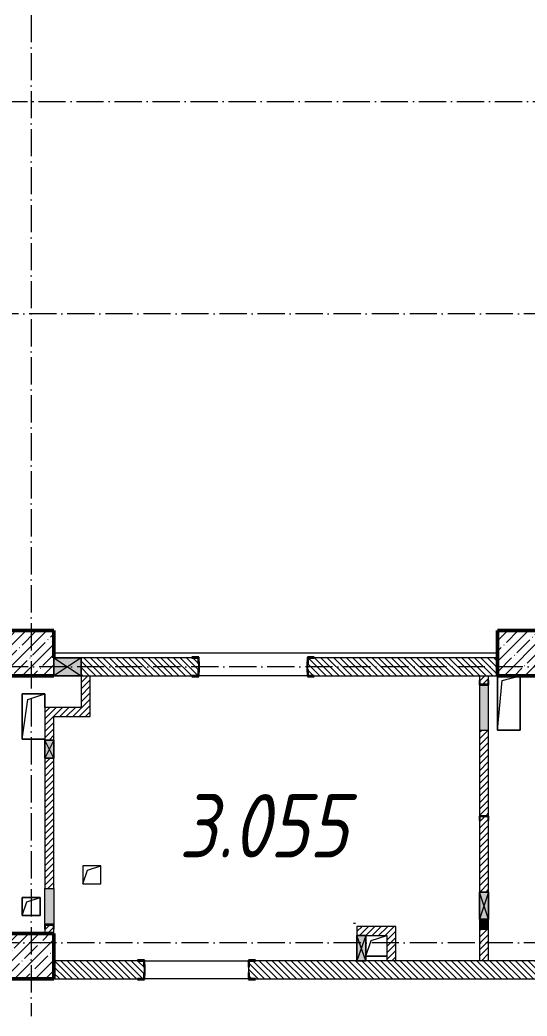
# Model space of a CAD drawing. Header units: millimetres. Extents: x -12989 to 629078, y -109036 to 555275.
# Drawn here: x 601135 to 606735, y -81946 to -70935 of the extents above; entities that cross this region are included whole.
import ezdxf

# ---------------------------------------------------------------- set-up
doc = ezdxf.new("R2010")
doc.units = ezdxf.units.MM
doc.linetypes.add('50_200_ШТРИХ_1Т_ш5_п1_п1_', pattern=[700, 500, -100, 0, -100])
for name, color, linetype, lineweight in [('A-DETL-GENF-OTLN', 7, 'Continuous', 9), ('A-FLOR-____-OTLN', 7, 'Continuous', 9), ('A-GENM-____-MCUT', 7, 'Continuous', 25), ('A-GENM-____-OTLN', 7, 'Continuous', 9), ('A-GENM-____-OTLN-1', 7, 'Continuous', 25), ('A-GLAZ-____-OTLN', 7, 'Continuous', 9), ('A-WALL-____-MCUT-3', 7, 'Continuous', 9), ('A-WALL-____-PATT-1', 7, 'Continuous', 9), ('A-WALL-FNSH-MCUT-1', 7, 'Continuous', 9), ('I-WALL-____-OTLN', 7, 'Continuous', 9), ('S-COLS-____-MCUT', 7, 'Continuous', 50), ('S-COLS-____-OTLN', 7, 'Continuous', 9), ('S-GRID-____-OTLN-1', 7, '50_200_ШТРИХ_1Т_ш5_п1_п1_', 9), ('Марки помещений', 7, 'Continuous', 9)]:
    doc.layers.add(name, color=color, linetype=linetype, lineweight=lineweight)
doc.styles.add('ISOCPEUR_I_2', font='isocpeui.ttf', dxfattribs={"width": 0.85, "height": 2.3})
pattern_1 = [(45, (523510.01, -90515.614), (-35.35534, 35.35534), [])]
pattern_2 = [(135, (523510.01, -90515.614), (-35.35534, -35.35534), [])]

# ---------------------------------------------------------------- blocks, each defined once
blk = doc.blocks.new('BSC_Колонна _Прямоугольная - 500х500-V23-АР1_План отверстий 3 этажа в осях 1-64_А-ГГ')
at = {"layer": 'S-COLS-____-OTLN'}
h = blk.add_hatch(dxfattribs=at)
h.set_pattern_fill('FP_60', color=256, style=0, pattern_type=2)
h.set_pattern_definition([(45, (-77750, -12581.04), (-114.04925, 114.04925), []), (45, (-77635.95, -12581.04), (-114.04925, 114.04925), [201.613, -40.323, 3.353, -36.97])])
h.paths.add_polyline_path([(-250, -250), (250, -250), (250, 250), (-250, 250)], flags=0)
at = {"layer": 'S-COLS-____-MCUT'}
for p, q in [((250, 250), (-250, 250)), ((-250, 250), (-250, -250)), ((250, -50), (250, 250)), ((-250, -250), (250, -250))]:
    blk.add_line(p, q, dxfattribs=at)
blk = doc.blocks.new('BSC_Колонна _Прямоугольная - 500х500-V24-АР1_План отверстий 3 этажа в осях 1-64_А-ГГ')
at = {"layer": 'S-COLS-____-OTLN'}
h = blk.add_hatch(dxfattribs=at)
h.set_pattern_fill('FP_61', color=256, style=0, pattern_type=2)
h.set_pattern_definition([(45, (-83150, -12581.04), (-114.04925, 114.04925), []), (45, (-83035.95, -12581.04), (-114.04925, 114.04925), [201.613, -40.323, 3.353, -36.97])])
h.paths.add_polyline_path([(-250, -250), (250, -250), (250, 250), (-250, 250)], flags=0)
at = {"layer": 'S-COLS-____-MCUT'}
for p, q in [((250, 250), (-250, 250)), ((-250, 250), (-250, -250)), ((250, -250), (250, 250)), ((-250, -250), (250, -250))]:
    blk.add_line(p, q, dxfattribs=at)
blk = doc.blocks.new('BSC_Колонна _Прямоугольная - 500х500-V158-АР1_План отверстий 3 этажа в осях 1-64_А-ГГ')
at = {"layer": 'S-COLS-____-OTLN'}
h = blk.add_hatch(dxfattribs=at)
h.set_pattern_fill('FP_182', color=256, style=0, pattern_type=2)
h.set_pattern_definition([(45, (-77750, -9231.04), (-114.04925, 114.04925), []), (45, (-77635.95, -9231.04), (-114.04925, 114.04925), [201.613, -40.323, 3.353, -36.97])])
h.paths.add_polyline_path([(-250, -250), (250, -250), (250, 250), (-250, 250)], flags=0)
at = {"layer": 'S-COLS-____-MCUT'}
for p, q in [((250, 250), (-250, 250)), ((-250, 250), (-250, -250)), ((250, -250), (250, 250)), ((-250, -250), (250, -250))]:
    blk.add_line(p, q, dxfattribs=at)
blk = doc.blocks.new('154_Стойка_СКБ_Уголок - СМ-2180_200-28268025-АР1_План отверстий 3 этажа в осях 1-64_А-ГГ')
at = {"layer": 'A-GENM-____-MCUT'}
for p, q in [((125, 156), (125, 81)), ((200, 156), (125, 156)), ((131, 81), (131, 150)), ((131, 150), (200, 150)), ((200, 150), (200, 156)), ((125, 81), (131, 81)), ((131, 19), (125, 19)), ((125, 19), (125, -56)), ((131, -50), (131, 19)), ((125, -56), (200, -56)), ((200, -50), (131, -50)), ((200, -56), (200, -50))]:
    blk.add_line(p, q, dxfattribs=at)
blk = doc.blocks.new('Стойка_Влож_Полоса боковая - Полоса-V165-АР1_План отверстий 3 этажа в осях 1-64_А-ГГ')
at = {"layer": 'A-GENM-____-OTLN'}
for p, q in [((-5, 60), (0, 60)), ((-5, -60), (-5, 60)), ((0, -60), (-5, -60))]:
    blk.add_line(p, q, dxfattribs=at)
blk = doc.blocks.new('154_Фахверк_СКБ_Швеллер - Тип_100_3960-28331862-АР1_План отверстий 3 этажа в осях 1-64_А-ГГ')
at = {"layer": 'A-GENM-____-MCUT'}
for p, q in [((175, 50), (125, 50)), ((125, 50), (125, -50)), ((128, 47), (175, 47)), ((128, -47), (128, 47)), ((175, 47), (175, 50)), ((125, -50), (175, -50)), ((175, -47), (128, -47)), ((175, -50), (175, -47))]:
    blk.add_line(p, q, dxfattribs=at)
blk = doc.blocks.new('154_Стойка_СКБ_Уголок - СМ-2480_200-28346303-АР1_План отверстий 3 этажа в осях 1-64_А-ГГ')
at = {"layer": 'A-GENM-____-MCUT'}
for p, q in [((125, 156), (125, 81)), ((200, 156), (125, 156)), ((131, 81), (131, 150)), ((131, 150), (200, 150)), ((200, 150), (200, 156)), ((125, 81), (131, 81)), ((131, 19), (125, 19)), ((125, 19), (125, -56)), ((131, -50), (131, 19)), ((125, -56), (200, -56)), ((200, -50), (131, -50)), ((200, -56), (200, -50))]:
    blk.add_line(p, q, dxfattribs=at)
blk = doc.blocks.new('Стойка_Влож_Полоса боковая - Полоса-28213942-АР1_План отверстий 3 этажа в осях 1-64_А-ГГ')
at = {"layer": 'A-GENM-____-OTLN'}
for p, q in [((-5, 60), (0, 60)), ((-5, -60), (-5, 60)), ((0, 31), (0, -31)), ((0, -60), (-5, -60))]:
    blk.add_line(p, q, dxfattribs=at)
blk = doc.blocks.new('AR_Отверстие Ниша - Лючок-32404601-АР1_План отверстий 3 этажа в осях 1-64_А-ГГ')
at = {"layer": 'A-GLAZ-____-OTLN'}
blk.add_hatch(color=256, dxfattribs=at).paths.add_polyline_path([(150, 50), (40, 50), (40, -50), (150, -50)], flags=0)
for p, q in [((150, 50), (40, 50)), ((150, -50), (150, 50)), ((40, -50), (150, -50))]:
    blk.add_line(p, q, dxfattribs=at)
blk = doc.blocks.new('AR_Отверстие Ниша - Лючок-32403866-АР1_План отверстий 3 этажа в осях 1-64_А-ГГ')
at = {"layer": 'A-GLAZ-____-OTLN'}
blk.add_hatch(color=256, dxfattribs=at).paths.add_polyline_path([(200, -50), (200, 50), (-200, 50), (-200, -50)], flags=0)
for p, q in [((-200, 50), (200, 50)), ((-200, -50), (-200, 50)), ((200, -50), (-200, -50))]:
    blk.add_line(p, q, dxfattribs=at)
blk = doc.blocks.new('AR_Отверстие Ниша - Лючок-32404625-АР1_План отверстий 3 этажа в осях 1-64_А-ГГ')
at = {"layer": 'A-GLAZ-____-OTLN'}
blk.add_hatch(color=256, dxfattribs=at).paths.add_polyline_path([(250, -50), (250, 50), (-250, 50), (-250, -50)], flags=0)
for p, q in [((250, 50), (-250, 50)), ((250, -50), (250, 50)), ((-250, -50), (250, -50))]:
    blk.add_line(p, q, dxfattribs=at)
blk = doc.blocks.new('154_Фахверк_СКБ_Швеллер - Тип_100_3960_зеркало-29769493-АР1_План отверстий 3 этажа в осях 1-64_А-ГГ')
at = {"layer": 'A-GENM-____-MCUT'}
for p, q in [((175, 50), (125, 50)), ((125, 50), (125, -50)), ((128, 47), (175, 47)), ((128, -47), (128, 47)), ((175, 47), (175, 50)), ((125, -50), (175, -50)), ((175, -47), (128, -47)), ((175, -50), (175, -47))]:
    blk.add_line(p, q, dxfattribs=at)
blk = doc.blocks.new('AR_Отверстие прямоугольное _в стене_ - AR_Отверстие прямоугольное _в стене__ВК-32404281-АР1_План отверстий 3 этажа в осях 1-64_А-ГГ')
at = {"layer": 'A-GLAZ-____-OTLN'}
blk.add_hatch(color=256, dxfattribs=at).paths.add_polyline_path([(150, -100), (150, 100), (-150, 100), (-150, -100)], flags=0)
at = {"layer": 'A-DETL-GENF-OTLN'}
for p, q in [((-150, -100), (-150, 100)), ((-150, 100), (150, 100)), ((150, 100), (-150, -100)), ((-150, 100), (150, -100)), ((150, 100), (-150, 100)), ((-150, 100), (-150, -100)), ((150, 100), (150, -100)), ((150, -100), (150, 100)), ((150, -100), (-150, -100)), ((-150, -100), (150, -100))]:
    blk.add_line(p, q, dxfattribs=at)
blk = doc.blocks.new('AR_Отверстие прямоугольное _в плите_ - AR_Отверстие прямоугольное _в плите_-30458127-АР1_План отверстий 3 этажа в осях 1-64_А-ГГ')
at = {"layer": 'A-GENM-____-OTLN'}
for p, q in [((100, 100), (-100, 100)), ((-100, 100), (-100, -100)), ((-100, -100), (-50, 50)), ((-50, 50), (100, 100)), ((100, -100), (100, 100)), ((-100, -100), (100, -100))]:
    blk.add_line(p, q, dxfattribs=at)
blk = doc.blocks.new('AR_Отверстие прямоугольное _в плите_ - AR_Отверстие прямоугольное _в плите_-30459229-АР1_План отверстий 3 этажа в осях 1-64_А-ГГ')
at = {"layer": 'A-GENM-____-OTLN'}
for p, q in [((125, 250), (-125, 250)), ((-125, 250), (-125, -250)), ((-63, 188), (125, 250)), ((125, 100), (125, 250)), ((-125, -250), (-63, 188)), ((-125, -250), (125, -250))]:
    blk.add_line(p, q, dxfattribs=at)
blk = doc.blocks.new('AR_Отверстие прямоугольное _в плите_ - AR_Отверстие прямоугольное _в плите_-30459234-АР1_План отверстий 3 этажа в осях 1-64_А-ГГ')
at = {"layer": 'A-GENM-____-OTLN'}
for p, q in [((-125, 300), (-125, -300)), ((-125, -300), (-75, 250)), ((-75, 250), (125, 300)), ((125, -300), (125, 300)), ((-125, -300), (125, -300))]:
    blk.add_line(p, q, dxfattribs=at)
blk = doc.blocks.new('AR_Отверстие прямоугольное _в плите_ - AR_Отверстие прямоугольное _в плите_-30459207-АР1_План отверстий 3 этажа в осях 1-64_А-ГГ')
at = {"layer": 'A-GENM-____-OTLN'}
for p, q in [((100, 100), (-100, 100)), ((-100, 100), (-100, -100)), ((-100, -100), (-50, 50)), ((-50, 50), (100, 100)), ((100, -100), (100, 100)), ((-100, -100), (100, -100))]:
    blk.add_line(p, q, dxfattribs=at)
blk = doc.blocks.new('AR_Отверстие прямоугольное _в плите_ - AR_Отверстие прямоугольное _в плите_-30552839-АР1_План отверстий 3 этажа в осях 1-64_А-ГГ')
at = {"layer": 'A-GENM-____-OTLN'}
for p, q in [((-58, 58), (115, 115)), ((-115, -115), (-58, 58)), ((-115, -115), (115, -115))]:
    blk.add_line(p, q, dxfattribs=at)
blk = doc.blocks.new('AR_Отверстие прямоугольное _в стене__БезПР - AR_Отверстие прямоугольное _в стене__БезПР-36899009-АР1_План отверстий 3 этажа в осях 1-64_А-ГГ')
at = {"layer": 'A-GLAZ-____-OTLN'}
blk.add_hatch(color=256, dxfattribs=at).paths.add_polyline_path([(150, 50), (-150, 50), (-150, -50), (150, -50)], flags=0)
at = {"layer": 'A-DETL-GENF-OTLN'}
for p, q in [((-150, -50), (-150, 50)), ((-150, 50), (150, 50)), ((150, 50), (-150, -50)), ((-150, 50), (150, -50)), ((150, 50), (-150, 50)), ((-150, 50), (-150, -50)), ((150, 50), (150, -50)), ((150, -50), (150, 50)), ((150, -50), (-150, -50)), ((-150, -50), (150, -50))]:
    blk.add_line(p, q, dxfattribs=at)
at = {"layer": 'A-GLAZ-____-OTLN'}
blk.add_line((150, 50), (-150, 50), dxfattribs=at)
blk = doc.blocks.new('AR_Отверстие прямоугольное _в стене__БезПР - AR_Отверстие прямоугольное _в стене__БезПР-36899121-АР1_План отверстий 3 этажа в осях 1-64_А-ГГ')
at = {"layer": 'A-GLAZ-____-OTLN'}
blk.add_hatch(color=256, dxfattribs=at).paths.add_polyline_path([(140, 50), (-140, 50), (-140, -50), (140, -50)], flags=0)
at = {"layer": 'A-DETL-GENF-OTLN'}
for p, q in [((-140, -50), (-140, 50)), ((-140, 50), (140, 50)), ((140, 50), (-140, -50)), ((-140, 50), (140, -50)), ((140, 50), (-140, 50)), ((-140, 50), (-140, -50)), ((140, 50), (140, -50)), ((140, -50), (140, 50)), ((140, -50), (-140, -50)), ((-140, -50), (140, -50))]:
    blk.add_line(p, q, dxfattribs=at)
blk = doc.blocks.new('AR_Отверстие прямоугольное _в стене__БезПР - AR_Отверстие прямоугольное _в стене__БезПР-36427953-АР1_План отверстий 3 этажа в осях 1-64_А-ГГ')
at = {"layer": 'A-GLAZ-____-OTLN'}
blk.add_hatch(color=256, dxfattribs=at).paths.add_polyline_path([(100, 50), (-100, 50), (-100, -50), (100, -50)], flags=0)
at = {"layer": 'A-DETL-GENF-OTLN'}
for p, q in [((-100, -50), (-100, 50)), ((-100, 50), (100, 50)), ((100, 50), (-100, -50)), ((-100, 50), (100, -50)), ((100, 50), (-100, 50)), ((-100, 50), (-100, -50)), ((100, 50), (100, -50)), ((100, -50), (100, 50)), ((100, -50), (-100, -50)), ((-100, -50), (100, -50))]:
    blk.add_line(p, q, dxfattribs=at)
blk = doc.blocks.new('3эт')
at = {"layer": 'S-GRID-____-OTLN-1', "color": 251, "ltscale": 0.6, "true_color": 0x636466}
for p, q in [((361520.7, -36982.5), (361520.7, -78293.6)), ((351097.5, -68182.4), (374089.5, -68182.4)), ((387845.1, -70532.4), (351097.5, -70532.4)), ((374089.5, -74432.4), (351097.5, -74432.4)), ((387845.1, -77482.4), (279340.9, -77482.4))]:
    blk.add_line(p, q, dxfattribs=at)

msp = doc.modelspace()

# ---------------------------------------------------------------- hatches: boundary and pattern name
at = {"layer": 'A-WALL-____-PATT-1'}
h = msp.add_hatch(dxfattribs=at)
h.set_pattern_fill('FP_6', color=256, style=0, pattern_type=2)
h.set_pattern_definition(pattern_2)
h.paths.add_polyline_path([(604316.0077, -78184.5723), (606410.0077, -78184.5723), (606410.0077, -77984.5723), (604316.0077, -77984.5723), (604316.0077, -78053.5723), (604310.0077, -78053.5723), (604310.0077, -78115.5723), (604316.0077, -78115.5723), (604316.0077, -78184.0009)], flags=0)
h.paths.add_polyline_path([(603032.2237, -78184.5723), (603104.0077, -78184.5723), (603104.0077, -78115.5723), (603110.0077, -78115.5723), (603110.0077, -78053.5723), (603104.0077, -78053.5723), (603104.0077, -77984.5723), (601810.0077, -77984.5723), (601810.0077, -78184.5723)], flags=0)
h = msp.add_hatch(dxfattribs=at)
h.set_pattern_fill('FP_5', color=256, style=0, pattern_type=2)
h.set_pattern_definition(pattern_1)
h.paths.add_polyline_path([(601910.0077, -78634.5723), (601910.0077, -78184.5723), (601810.0077, -78184.5723), (601810.0077, -78634.5723)], flags=0)
h = msp.add_hatch(dxfattribs=at)
h.set_pattern_fill('FP_5', color=256, style=0, pattern_type=2)
h.set_pattern_definition(pattern_1)
h.paths.add_polyline_path([(606210.0077, -81334.5723), (606310.0077, -81334.5723), (606310.0077, -80984.5723), (606210.0077, -80984.5723), (606210.0077, -81181.2572)], flags=0)
h.paths.add_polyline_path([(606310.0077, -80574.5723), (606310.0077, -79784.5723), (606307.0077, -79784.5723), (606307.0077, -79737.5723), (606213.0077, -79737.5723), (606213.0077, -79784.5723), (606210.0077, -79784.5723), (606210.0077, -80574.5723), (606307.0077, -80574.5723)], flags=0)
h.paths.add_polyline_path([(606310.0077, -79734.5723), (606310.0077, -78784.5723), (606210.0077, -78784.5723), (606210.0077, -79734.5723), (606307.0077, -79734.5723)], flags=0)
h.paths.add_polyline_path([(606307.0077, -78281.5723), (606307.0077, -78234.5723), (606310.0077, -78234.5723), (606310.0077, -78184.5723), (606210.0077, -78184.5723), (606210.0077, -78234.5723), (606213.0077, -78234.5723), (606213.0077, -78281.5723)], flags=0)
h = msp.add_hatch(dxfattribs=at)
h.set_pattern_fill('FP_5', color=256, style=0, pattern_type=2)
h.set_pattern_definition(pattern_1)
h.paths.add_polyline_path([(601410.0077, -81034.5723), (601510.0077, -81034.5723), (601510.0077, -80984.5723), (601507.0077, -80984.5723), (601507.0077, -80937.5723), (601413.0077, -80937.5723), (601412.091, -80984.5723), (601410.0077, -80984.5723)], flags=0)
h.paths.add_polyline_path([(601430.841, -80534.5723), (601510.0077, -80534.5723), (601510.0077, -79094.5723), (601410.0077, -79094.5723), (601410.0077, -80534.5723)], flags=0)
h.paths.add_polyline_path([(601499.1743, -78894.5723), (601510.0077, -78894.5723), (601510.0077, -78534.5723), (601410.0077, -78534.5723), (601410.0077, -78894.5723)], flags=0)
h = msp.add_hatch(dxfattribs=at)
h.set_pattern_fill('FP_5', color=256, style=0, pattern_type=2)
h.set_pattern_definition(pattern_1)
h.paths.add_polyline_path([(601510.0077, -78634.5723), (601810.0077, -78634.5723), (601810.0077, -78534.5723), (601510.0077, -78534.5723)], flags=0)
h = msp.add_hatch(dxfattribs=at)
h.set_pattern_fill('FP_5', color=256, style=0, pattern_type=2)
h.set_pattern_definition(pattern_1)
h.paths.add_polyline_path([(604955.0077, -81054.5723), (604955.0077, -80954.5723), (604855.0077, -80954.5723), (604855.0077, -81054.5723)], flags=0)
h = msp.add_hatch(dxfattribs=at)
h.set_pattern_fill('FP_5', color=256, style=0, pattern_type=2)
h.set_pattern_definition(pattern_1)
h.paths.add_polyline_path([(605185.0077, -81054.5723), (605185.0077, -80954.5723), (604955.0077, -80954.5723), (604955.0077, -81054.5723)], flags=0)
h = msp.add_hatch(dxfattribs=at)
h.set_pattern_fill('FP_5', color=256, style=0, pattern_type=2)
h.set_pattern_definition(pattern_1)
h.paths.add_polyline_path([(605185.0077, -81334.5723), (605285.0077, -81334.5723), (605285.0077, -80954.5723), (605185.0077, -80954.5723), (605185.0077, -81181.2572)], flags=0)
h = msp.add_hatch(dxfattribs=at)
h.set_pattern_fill('FP_6', color=256, style=0, pattern_type=2)
h.set_pattern_definition(pattern_2)
h.paths.add_polyline_path([(612560.0077, -81534.5723), (612560.0077, -81334.5723), (610236.0077, -81335.0873), (610236.0077, -81403.5723), (610230.0077, -81403.5723), (610230.0077, -81465.5723), (610236.0077, -81465.5723), (610236.0077, -81534.5723), (611869.5451, -81534.5723)], flags=0)
h.paths.add_polyline_path([(608334.6166, -81534.5723), (609074.0077, -81534.5723), (609074.0077, -81465.5723), (609080.0077, -81465.5723), (609080.0077, -81403.5723), (609074.0077, -81403.5723), (609074.0077, -81334.5723), (603666.0077, -81334.5723), (603666.0077, -81403.5723), (603660.0077, -81403.5723), (603660.0077, -81465.5723), (603666.0077, -81465.5723), (603666.0077, -81534.5723), (606567.1523, -81534.5723)], flags=0)
h.paths.add_polyline_path([(602435.0077, -81534.5723), (602504.0077, -81534.5723), (602504.0077, -81465.5723), (602510.0077, -81465.5723), (602510.0077, -81403.5723), (602504.0077, -81403.5723), (602504.0077, -81334.5723), (601510.0077, -81334.5723), (601510.0077, -81534.5723)], flags=0)

# ---------------------------------------------------------------- linework, layer by layer
at = {"layer": 'A-FLOR-____-OTLN'}
for p, q in [((606410.0077, -77934.5723), (601510.0077, -77934.5723)), ((606410.0077, -78784.5723), (606410.0077, -78184.5723)), ((606660.0077, -78184.5723), (606660.0077, -78784.5723)), ((601160.0077, -78384.5723), (601410.0077, -78384.5723)), ((601160.0077, -78884.5723), (601160.0077, -78384.5723)), ((601410.0077, -78384.5723), (601410.0077, -78534.5723)), ((606660.0077, -78784.5723), (606410.0077, -78784.5723)), ((601410.0077, -78884.5723), (601160.0077, -78884.5723)), ((601160.0077, -80634.5723), (601360.0077, -80634.5723)), ((601160.0077, -80834.5723), (601160.0077, -80634.5723)), ((601360.0077, -80634.5723), (601360.0077, -80834.5723)), ((601360.0077, -80834.5723), (601160.0077, -80834.5723)), ((605185.0077, -81284.5723), (604955.0077, -81284.5723))]:
    msp.add_line(p, q, dxfattribs=at)
at = {"layer": 'A-WALL-____-MCUT-3'}
for p, q in [((603035.0077, -77984.5723), (601810.0077, -77984.5723)), ((606410.0077, -77984.5723), (604385.0077, -77984.5723)), ((601810.0077, -78184.5723), (603035.0077, -78184.5723)), ((604385.0077, -78184.5723), (606410.0077, -78184.5723)), ((602435.0077, -81334.5723), (601510.0077, -81334.5723)), ((604855.0077, -81334.5723), (603735.0077, -81334.5723)), ((609005.0077, -81334.5723), (604955.0077, -81334.5723)), ((602510.0077, -81465.5723), (602510.0077, -81403.5723)), ((603660.0077, -81403.5723), (603660.0077, -81465.5723)), ((601510.0077, -81534.5723), (602435.0077, -81534.5723)), ((603735.0077, -81534.5723), (609005.0077, -81534.5723))]:
    msp.add_line(p, q, dxfattribs=at)
at = {"layer": 'A-WALL-FNSH-MCUT-1'}
for p, q in [((601810.0077, -78184.5723), (601810.0077, -78534.5723)), ((601910.0077, -78634.5723), (601910.0077, -78184.5723)), ((606210.0077, -78184.5723), (606210.0077, -78234.5723)), ((606310.0077, -78234.5723), (606310.0077, -78184.5723)), ((601410.0077, -78534.5723), (601410.0077, -78894.5723)), ((601810.0077, -78534.5723), (601410.0077, -78534.5723)), ((601510.0077, -78894.5723), (601510.0077, -78634.5723)), ((601510.0077, -78634.5723), (601910.0077, -78634.5723)), ((606210.0077, -78784.5723), (606210.0077, -79734.5723)), ((606310.0077, -79734.5723), (606310.0077, -78784.5723)), ((601410.0077, -79094.5723), (601410.0077, -80534.5723)), ((601510.0077, -80534.5723), (601510.0077, -79094.5723)), ((606210.0077, -79784.5723), (606210.0077, -80574.5723)), ((606310.0077, -80574.5723), (606310.0077, -79784.5723)), ((604820.0077, -80919.5723), (604840.0077, -80919.5723)), ((601410.0077, -80984.5723), (601410.0077, -81034.5723)), ((601510.0077, -81034.5723), (601510.0077, -80984.5723)), ((604855.0077, -80954.5723), (604855.0077, -81054.5723)), ((605285.0077, -80954.5723), (604855.0077, -80954.5723)), ((605285.0077, -81334.5723), (605285.0077, -80954.5723)), ((606210.0077, -80984.5723), (606210.0077, -81334.5723)), ((606310.0077, -81334.5723), (606310.0077, -80984.5723)), ((604955.0077, -81054.5723), (605185.0077, -81054.5723)), ((605185.0077, -81054.5723), (605185.0077, -81334.5723))]:
    msp.add_line(p, q, dxfattribs=at)
at = {"layer": 'I-WALL-____-OTLN'}
for p, q in [((604310.0077, -78184.5723), (603110.0077, -78184.5723)), ((602510.0077, -81334.5723), (603660.0077, -81334.5723)), ((603660.0077, -81534.5723), (602510.0077, -81534.5723))]:
    msp.add_line(p, q, dxfattribs=at)

# ---------------------------------------------------------------- block references
msp.add_blockref('3эт', (239739.3002, -3652.1582))
at = {"layer": 'A-GENM-____-OTLN', "rotation": 180}
for name, p in [('Стойка_Влож_Полоса боковая - Полоса-28213942-АР1_План отверстий 3 этажа в осях 1-64_А-ГГ', (603110.0077, -78084.5723)), ('Стойка_Влож_Полоса боковая - Полоса-V165-АР1_План отверстий 3 этажа в осях 1-64_А-ГГ', (602510.0077, -81434.5723))]:
    msp.add_blockref(name, p, dxfattribs=at)
at = {"layer": 'A-GENM-____-OTLN'}
for name, p in [('Стойка_Влож_Полоса боковая - Полоса-28213942-АР1_План отверстий 3 этажа в осях 1-64_А-ГГ', (604310.0077, -78084.5723)), ('AR_Отверстие прямоугольное _в плите_ - AR_Отверстие прямоугольное _в плите_-30459234-АР1_План отверстий 3 этажа в осях 1-64_А-ГГ', (606535.0077, -78484.5723)), ('AR_Отверстие прямоугольное _в плите_ - AR_Отверстие прямоугольное _в плите_-30459229-АР1_План отверстий 3 этажа в осях 1-64_А-ГГ', (601285.0077, -78634.5723)), ('AR_Отверстие прямоугольное _в плите_ - AR_Отверстие прямоугольное _в плите_-30459207-АР1_План отверстий 3 этажа в осях 1-64_А-ГГ', (601929.6669, -80384.5723)), ('AR_Отверстие прямоугольное _в плите_ - AR_Отверстие прямоугольное _в плите_-30458127-АР1_План отверстий 3 этажа в осях 1-64_А-ГГ', (601260.0077, -80734.5723)), ('AR_Отверстие прямоугольное _в плите_ - AR_Отверстие прямоугольное _в плите_-30552839-АР1_План отверстий 3 этажа в осях 1-64_А-ГГ', (605070.0077, -81169.5723))]:
    msp.add_blockref(name, p, dxfattribs=at)
at = {"layer": 'A-GENM-____-OTLN-1'}
for name, p, rotation in [('154_Стойка_СКБ_Уголок - СМ-2480_200-28346303-АР1_План отверстий 3 этажа в осях 1-64_А-ГГ', (603235.0077, -78034.5723), 180), ('154_Фахверк_СКБ_Швеллер - Тип_100_3960_зеркало-29769493-АР1_План отверстий 3 этажа в осях 1-64_А-ГГ', (606260.0077, -78409.5723), 90), ('154_Фахверк_СКБ_Швеллер - Тип_100_3960-28331862-АР1_План отверстий 3 этажа в осях 1-64_А-ГГ', (606260.0077, -79609.5723), 270), ('154_Фахверк_СКБ_Швеллер - Тип_100_3960_зеркало-29769493-АР1_План отверстий 3 этажа в осях 1-64_А-ГГ', (601460.0077, -80809.5723), 269.9999999999998), ('154_Стойка_СКБ_Уголок - СМ-2180_200-28268025-АР1_План отверстий 3 этажа в осях 1-64_А-ГГ', (602635.0077, -81384.5723), 180)]:
    msp.add_blockref(name, p, dxfattribs=dict(at, rotation=rotation))
for name, p in [('154_Стойка_СКБ_Уголок - СМ-2480_200-28346303-АР1_План отверстий 3 этажа в осях 1-64_А-ГГ', (604185.0077, -78134.5723)), ('154_Стойка_СКБ_Уголок - СМ-2180_200-28268025-АР1_План отверстий 3 этажа в осях 1-64_А-ГГ', (603535.0077, -81484.5723))]:
    msp.add_blockref(name, p, dxfattribs=at)
at = {"layer": 'A-GLAZ-____-OTLN'}
msp.add_blockref('AR_Отверстие прямоугольное _в стене_ - AR_Отверстие прямоугольное _в стене__ВК-32404281-АР1_План отверстий 3 этажа в осях 1-64_А-ГГ', (601660.0077, -78084.5723), dxfattribs=at)
for name, p, rotation in [('AR_Отверстие Ниша - Лючок-32404625-АР1_План отверстий 3 этажа в осях 1-64_А-ГГ', (606260.0077, -78534.5723), 270), ('AR_Отверстие прямоугольное _в стене__БезПР - AR_Отверстие прямоугольное _в стене__БезПР-36427953-АР1_План отверстий 3 этажа в осях 1-64_А-ГГ', (601460.0077, -78994.5723), 269.9999999999998), ('AR_Отверстие Ниша - Лючок-32403866-АР1_План отверстий 3 этажа в осях 1-64_А-ГГ', (601460.0077, -80734.5723), 269.9999999999998), ('AR_Отверстие прямоугольное _в стене__БезПР - AR_Отверстие прямоугольное _в стене__БезПР-36899009-АР1_План отверстий 3 этажа в осях 1-64_А-ГГ', (606260.0077, -80724.5723), 270), ('AR_Отверстие Ниша - Лючок-32404601-АР1_План отверстий 3 этажа в осях 1-64_А-ГГ', (606260.0077, -80834.5723), 270), ('AR_Отверстие прямоугольное _в стене__БезПР - AR_Отверстие прямоугольное _в стене__БезПР-36899121-АР1_План отверстий 3 этажа в осях 1-64_А-ГГ', (604905.0077, -81194.5723), 270)]:
    msp.add_blockref(name, p, dxfattribs=dict(at, rotation=rotation))
at = {"layer": 'S-COLS-____-OTLN'}
for name, p in [('BSC_Колонна _Прямоугольная - 500х500-V23-АР1_План отверстий 3 этажа в осях 1-64_А-ГГ', (601260.0077, -77934.5723)), ('BSC_Колонна _Прямоугольная - 500х500-V24-АР1_План отверстий 3 этажа в осях 1-64_А-ГГ', (606660.0077, -77934.5723)), ('BSC_Колонна _Прямоугольная - 500х500-V158-АР1_План отверстий 3 этажа в осях 1-64_А-ГГ', (601260.0077, -81284.5723))]:
    msp.add_blockref(name, p, dxfattribs=at)

# ---------------------------------------------------------------- texts
at = {"layer": 'Марки помещений', "insert": (602890.2808, -79492.085), "char_height": 700, "width": 785.65375, "attachment_point": 1, "style": 'ISOCPEUR_I_2'}
msp.add_mtext('3.055', dxfattribs=at)

doc.saveas('drawing.dxf')
